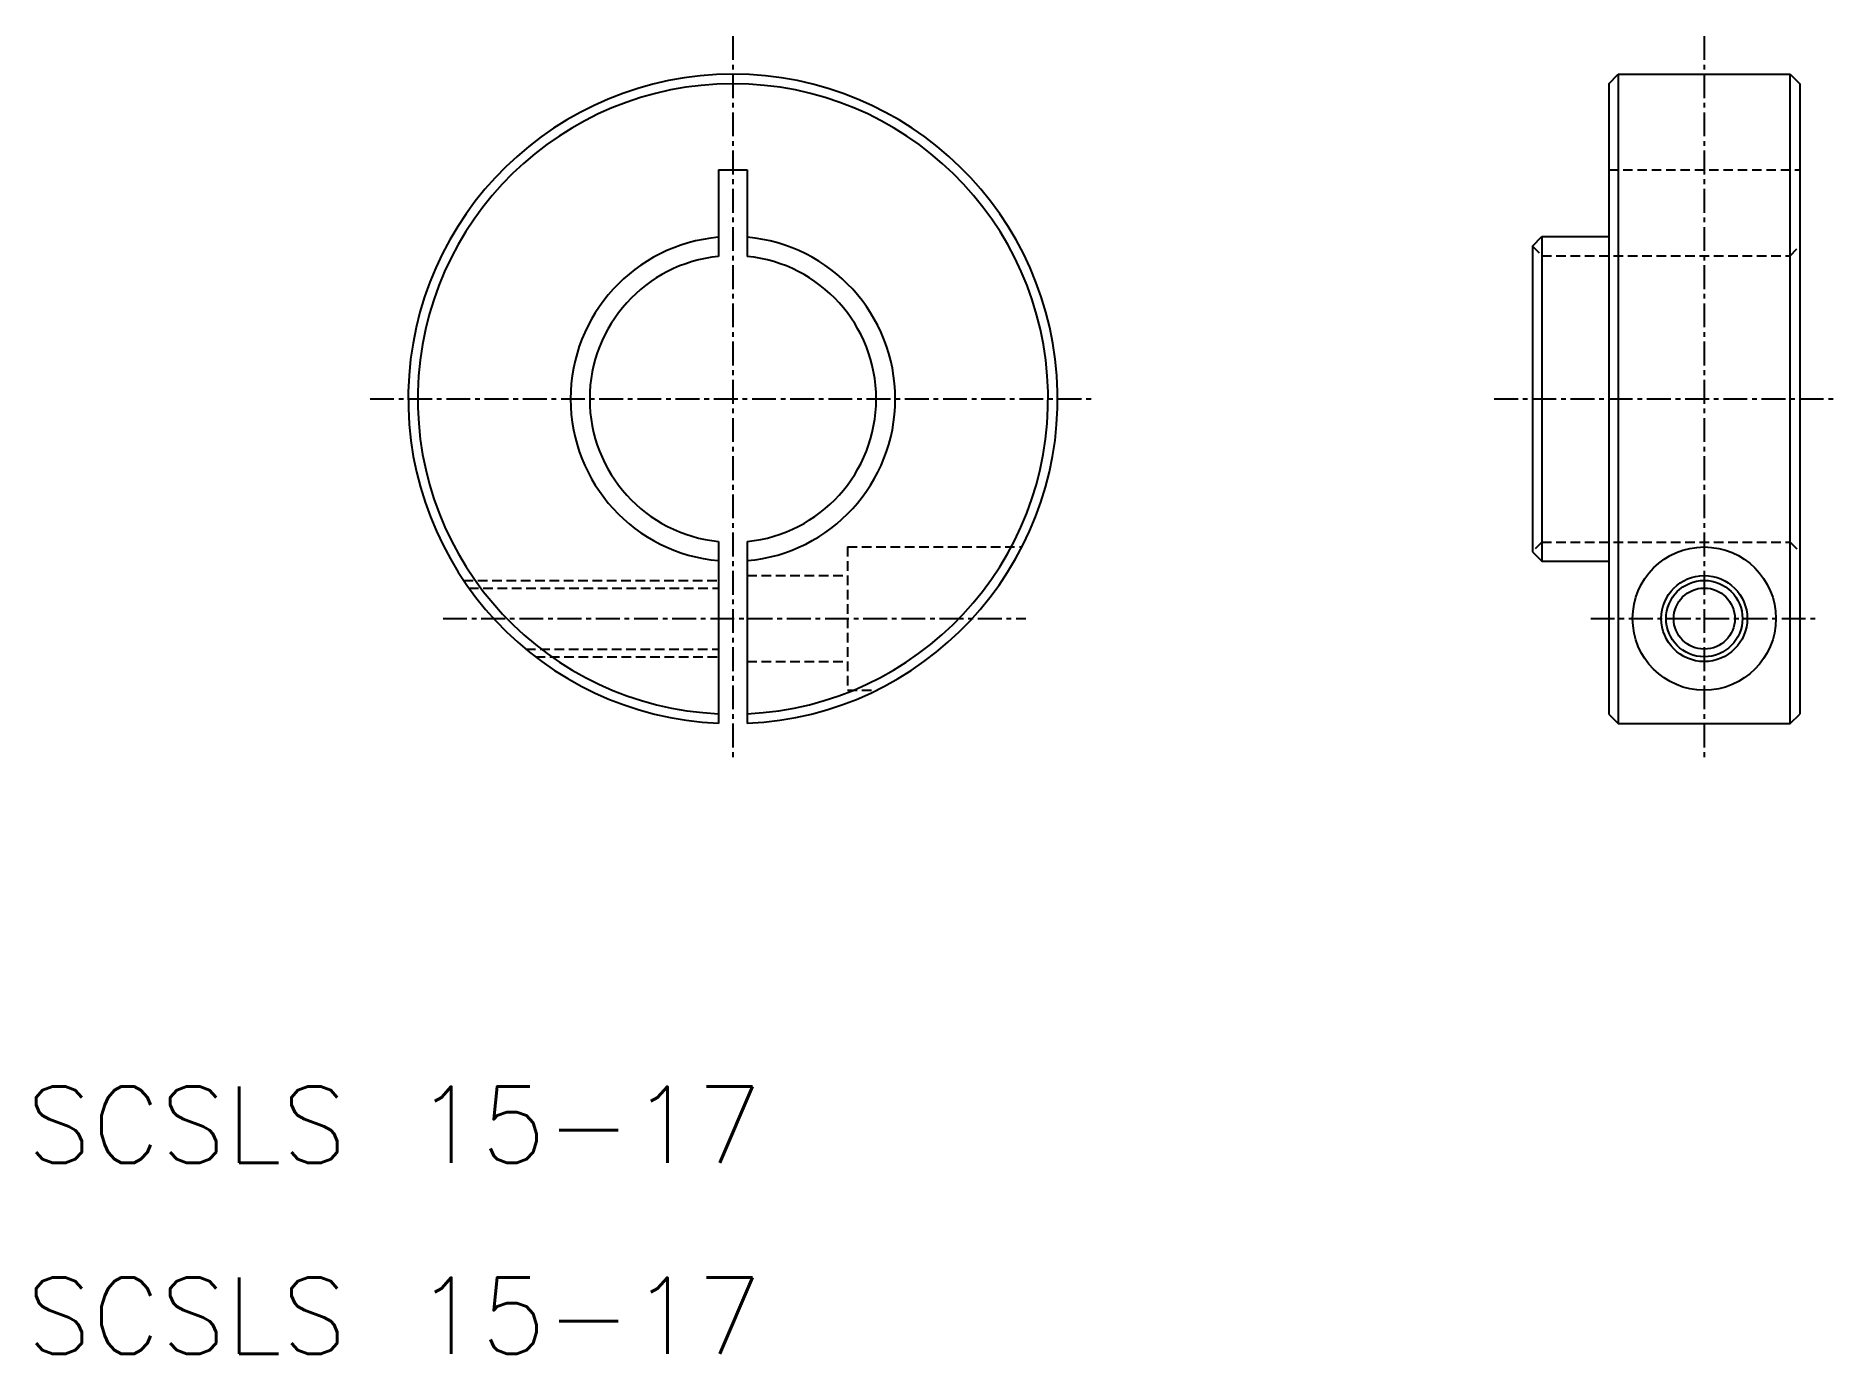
# Model space of a CAD drawing. Extents: x 1253.6 to 1347.9, y 68.8 to 137.8.
import ezdxf

# ---------------------------------------------------------------- set-up
doc = ezdxf.new("R2010")
doc.units = 0
doc.linetypes.add('CENTER', pattern=[2, 1.25, -0.25, 0.25, -0.25])
doc.linetypes.add('DASHED', pattern=[0.75, 0.5, -0.25])
doc.layers.get('0').update_dxf_attribs({"linetype": 'CONTINUOUS'})
doc.layers.add('CENTER', color=1, linetype='CENTER')
doc.styles.get("Standard").update_dxf_attribs({"font": 'txt.shx', "bigfont": 'bigfont.shx'})

msp = doc.modelspace()

# ---------------------------------------------------------------- linework, layer by layer
at = {"color": 7, "linetype": 'CONTINUOUS'}
for p, q in [((1335.901, 135.32), (1336.401, 135.82)), ((1335.901, 135.32), (1335.901, 102.32)), ((1336.401, 135.82), (1336.401, 101.82)), ((1336.401, 135.82), (1345.401, 135.82)), ((1345.401, 101.82), (1345.401, 135.82)), ((1345.401, 135.82), (1345.901, 135.32)), ((1345.901, 135.32), (1345.901, 102.32)), ((1289.297, 130.82), (1289.297, 126.282)), ((1289.297, 130.82), (1290.797, 130.82)), ((1290.797, 130.82), (1290.797, 126.282)), ((1331.901, 126.82), (1332.401, 127.32)), ((1331.901, 126.82), (1331.901, 110.82)), ((1332.401, 127.32), (1332.401, 110.32)), ((1332.401, 127.32), (1335.901, 127.32)), ((1335.901, 127.07), (1335.901, 127.07)), ((1335.901, 118.82), (1335.901, 118.82)), ((1289.297, 111.358), (1289.297, 101.836)), ((1290.797, 111.358), (1290.797, 101.836)), ((1331.901, 110.82), (1332.401, 110.32)), ((1332.401, 110.32), (1335.901, 110.32)), ((1335.901, 102.32), (1336.401, 101.82)), ((1345.401, 101.82), (1345.901, 102.32)), ((1336.401, 101.82), (1345.401, 101.82))]:
    msp.add_line(p, q, dxfattribs=at)
at = {"color": 3, "linetype": 'DASHED'}
for p, q in [((1335.901, 130.82), (1345.901, 130.82)), ((1331.901, 126.82), (1332.401, 126.32)), ((1345.401, 126.32), (1345.901, 126.82)), ((1332.401, 126.32), (1345.401, 126.32)), ((1296.047, 111.07), (1296.047, 103.57)), ((1296.047, 111.07), (1305.178, 111.07)), ((1332.401, 111.32), (1331.901, 110.82)), ((1332.401, 111.32), (1345.401, 111.32)), ((1345.401, 111.32), (1345.901, 110.82)), ((1290.797, 109.57), (1296.047, 109.57)), ((1275.949, 109.32), (1289.297, 109.32)), ((1276.227, 108.92), (1289.297, 108.92)), ((1279.212, 105.72), (1289.297, 105.72)), ((1279.715, 105.32), (1289.297, 105.32)), ((1290.797, 105.07), (1296.047, 105.07)), ((1296.047, 103.57), (1297.56, 103.57))]:
    msp.add_line(p, q, dxfattribs=at)
at = {"color": 7, "linetype": 'CONTINUOUS'}
for radius in [3.75, 2.25, 1.6]:
    msp.add_circle((1340.901, 107.32), radius, dxfattribs=at)
at = {"color": 3}
msp.add_circle((1340.901, 107.32), 2, dxfattribs=at)
at = {"color": 7, "linetype": 'CONTINUOUS'}
for radius, start, end in [(17, 272.52858, 267.47142), (16.5, 272.60525, 267.39475), (8.5, 95.06209, 264.93791), (8.5, 275.06209, 84.93791), (7.5, 95.73917, 264.26083), (7.5, 275.73917, 84.26083)]:
    msp.add_arc((1290.047, 118.82), radius, start, end, dxfattribs=at)
at = {"layer": 'CENTER', "color": 1, "linetype": 'CENTER'}
for p, q in [((1290.047, 137.82), (1290.047, 99.82)), ((1340.901, 137.82), (1340.901, 99.82)), ((1271.047, 118.82), (1309.047, 118.82)), ((1329.901, 118.82), (1347.901, 118.82)), ((1274.869, 107.32), (1305.389, 107.32)), ((1334.955, 107.32), (1346.847, 107.32))]:
    msp.add_line(p, q, dxfattribs=at)

# ---------------------------------------------------------------- texts
at = {"color": 7, "linetype": 'CONTINUOUS'}
for p in [(1253.047, 78.82), (1253.047, 68.82)]:
    msp.add_text('SCSLS 15-17', height=4, dxfattribs=at).set_placement(p)

doc.saveas('drawing.dxf')
